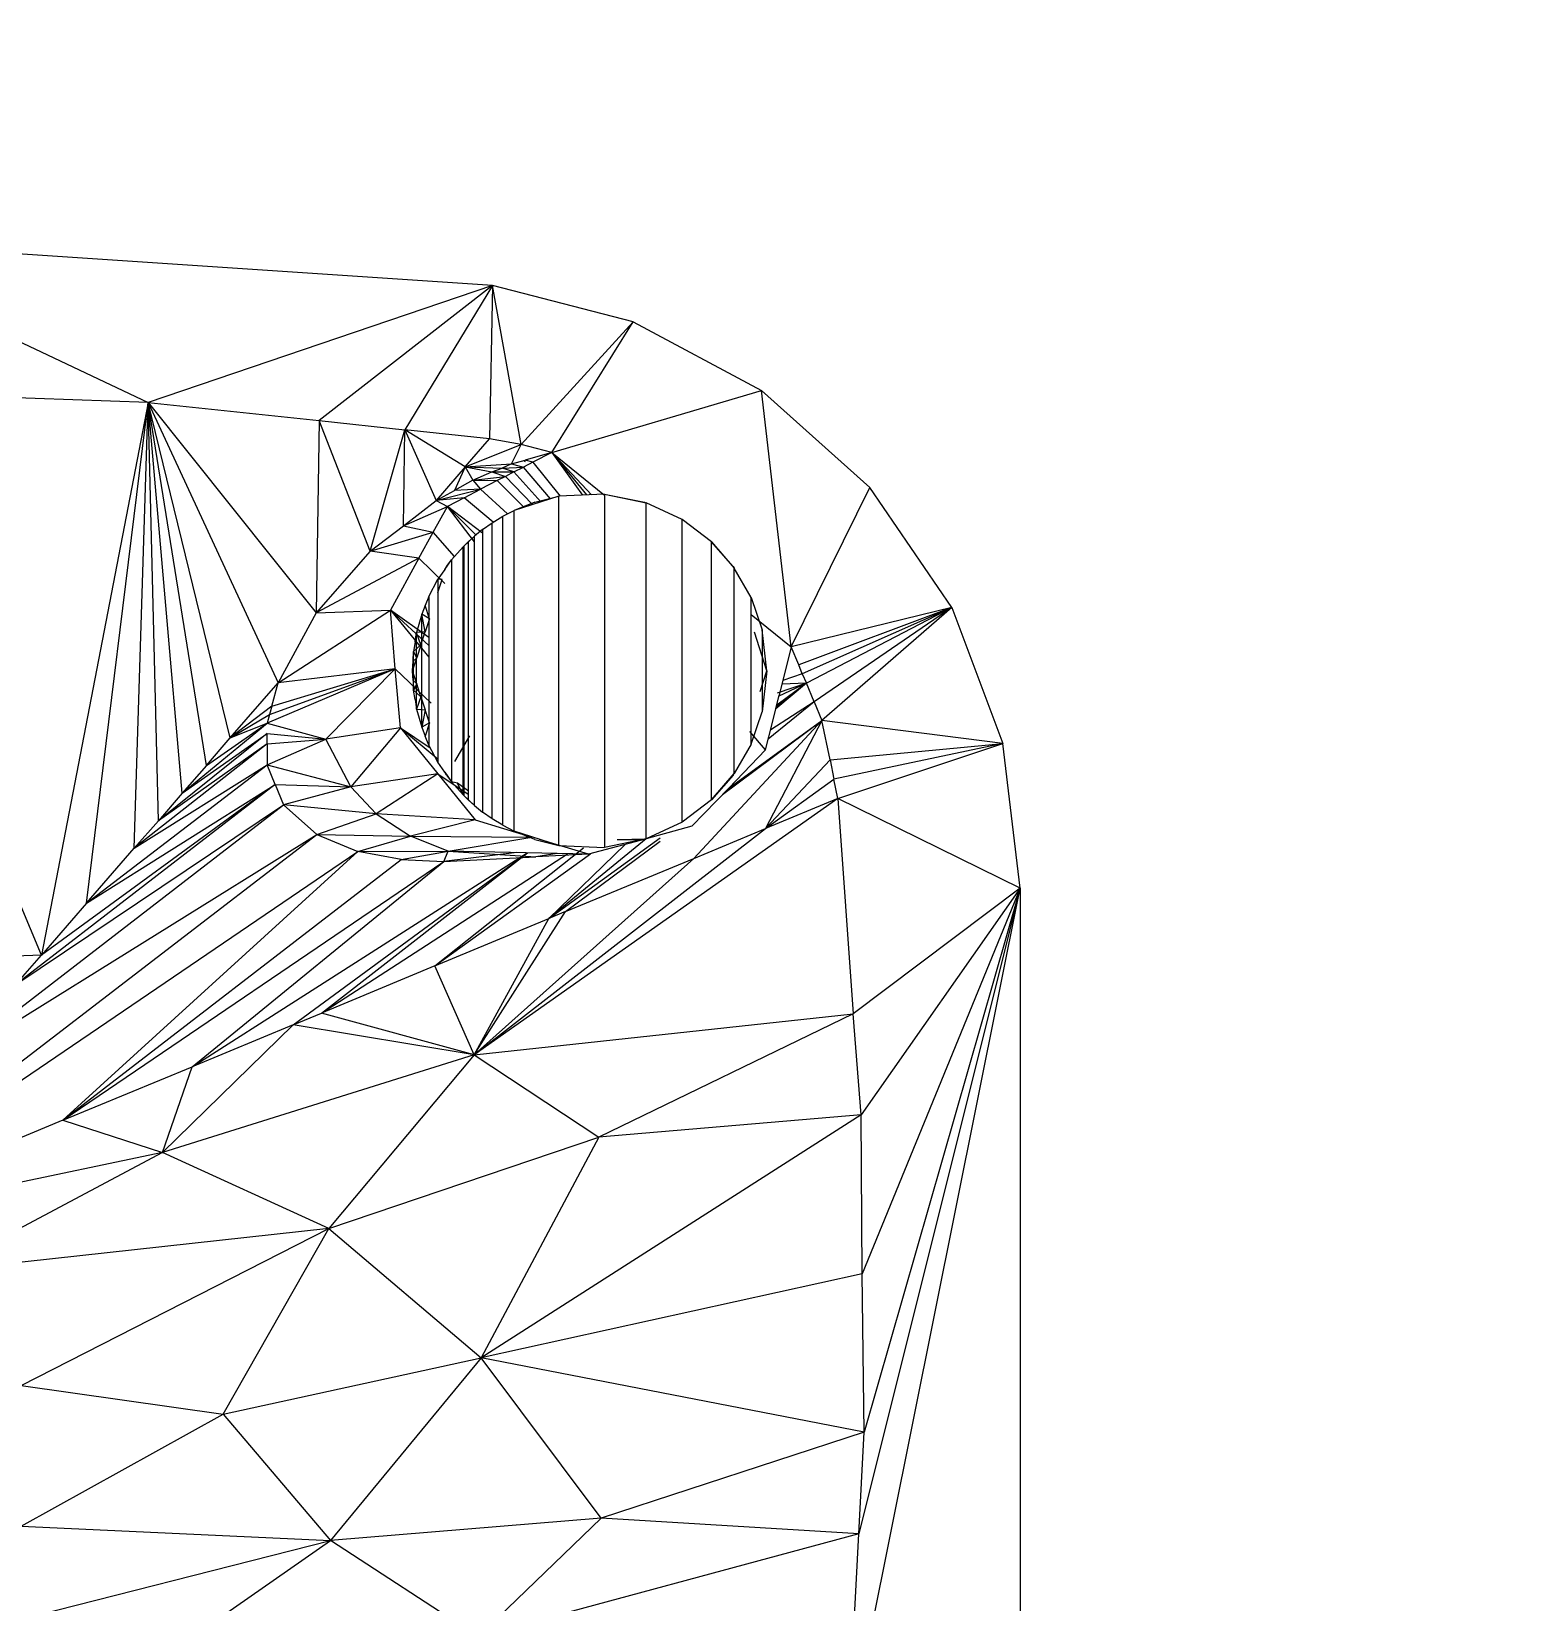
# Model space of a CAD drawing. Header units: inches. Extents: x 21753 to 28474, y -23238 to -20311.
# Drawn here: x 25520.66 to 25528.06, y -22412.6 to -22404.85 of the extents above; entities that cross this region are included whole.
import ezdxf

# ---------------------------------------------------------------- set-up
doc = ezdxf.new("R2010")
doc.units = ezdxf.units.IN
doc.header["$MEASUREMENT"] = 0
for name, color, linetype, lineweight in [('A-ANNO-DIMS', 211, 'Continuous', 9), ('A-ANNO-DIMS-192', 211, 'Continuous', 9), ('A-GENM', 13, 'Continuous', 9)]:
    doc.layers.add(name, color=color, linetype=linetype, lineweight=lineweight)
doc.styles.add('Arial_1', font='arial.ttf', dxfattribs={"height": 17.703593})
doc.dimstyles.new('Linear_-_3_32__Arial_3', dxfattribs={"dimscale": 12, "dimtxt": 18, "dimasz": 2, "dimexe": 1.5, "dimexo": 1, "dimgap": 1, "dimtad": 1, "dimrnd": 0.25, "dimzin": 1, "dimdsep": 46, "dimlunit": 4, "dimtxsty": 'Arial_1', "dimblk1": 'OBLIQUE', "dimblk2": 'OBLIQUE', "dimsah": 1, "dimcen": 0.09, "dimdle": 1.5, "dimazin": 0, "dimtfac": 1, "dimtdec": 4, "dimtix": 1, "dimtmove": 0, "dimatfit": 3, "dimfxl": 1, "dimtvp": 1, "dimtfill": 1, "dimfrac": 2, "dimtolj": 1, "dimtzin": 0, "dimarcsym": 2})

# ---------------------------------------------------------------- blocks, each defined once
blk = doc.blocks.new('Drinking_Founta_Floor Plan0')
at = {"layer": 'A-GENM'}
for p, q in [((27.395, 24.2045), (23.9995, 24.4301)), ((23.9995, 24.4301), (25.6958, 23.6273)), ((27.395, 24.2045), (25.6958, 23.6273)), ((27.395, 24.2045), (26.5396, 23.538)), ((27.395, 24.2045), (26.9614, 23.4926)), ((27.395, 24.2045), (27.3804, 23.4486)), ((28.0894, 24.0258), (27.395, 24.2045)), ((27.5357, 23.4208), (27.395, 24.2045)), ((28.0894, 24.0258), (27.5357, 23.4208)), ((27.688, 23.3812), (28.0894, 24.0258)), ((28.0894, 24.0258), (28.7222, 23.6874)), ((25.6958, 23.6273), (23.9995, 23.6874)), ((25.1685, 20.8998), (23.9995, 23.6874)), ((27.688, 23.3812), (28.7222, 23.6874)), ((28.7222, 23.6874), (29.2583, 23.2084)), ((28.8687, 22.4218), (28.7222, 23.6874)), ((25.6958, 23.6273), (25.1685, 20.8998)), ((25.3911, 21.1562), (25.6958, 23.6273)), ((25.6255, 21.4286), (25.6958, 23.6273)), ((25.9829, 21.8358), (25.6958, 23.6273)), ((26.1001, 21.9721), (25.6958, 23.6273)), ((25.8628, 21.6996), (25.6958, 23.6273)), ((25.7456, 21.5634), (25.6958, 23.6273)), ((25.6958, 23.6273), (26.5396, 23.538)), ((25.6958, 23.6273), (26.5249, 22.5902)), ((25.6958, 23.6273), (26.3374, 22.2445)), ((26.5396, 23.538), (26.5249, 22.5902)), ((26.7915, 22.8935), (26.5396, 23.538)), ((26.5396, 23.538), (26.9614, 23.4926)), ((26.7915, 22.8935), (26.9614, 23.4926)), ((26.9556, 23.0194), (26.9614, 23.4926)), ((27.2603, 23.3095), (26.9614, 23.4926)), ((27.3804, 23.4486), (26.9614, 23.4926)), ((26.9614, 23.4926), (27.1167, 23.1439)), ((27.2603, 23.3095), (27.3804, 23.4486)), ((27.2603, 23.3095), (27.5357, 23.4208)), ((27.5357, 23.4208), (27.3804, 23.4486)), ((27.4888, 23.3241), (27.5357, 23.4208)), ((27.688, 23.3812), (27.5357, 23.4208)), ((27.2603, 23.3095), (27.4888, 23.3241)), ((27.4888, 23.3241), (27.4419, 23.3036)), ((27.4888, 23.3241), (27.5562, 23.3432)), ((27.4888, 23.3241), (27.5474, 23.308)), ((27.5943, 23.3329), (27.5474, 23.308)), ((27.5562, 23.3432), (27.5537, 23.3333)), ((27.688, 23.3812), (27.5562, 23.3432)), ((27.5943, 23.3329), (27.5562, 23.3432)), ((27.688, 23.3812), (27.5943, 23.3329)), ((27.5943, 23.3329), (27.7297, 23.1655)), ((27.688, 23.3812), (27.948, 23.17)), ((27.688, 23.3812), (27.8394, 23.1705)), ((27.688, 23.3812), (27.8595, 23.1715)), ((27.688, 23.3812), (27.8834, 23.1726)), ((27.2603, 23.3095), (27.1167, 23.1439)), ((27.2603, 23.3095), (27.2075, 23.1937)), ((27.2603, 23.3095), (27.2984, 23.2436)), ((27.2603, 23.3095), (27.3921, 23.2846)), ((27.2603, 23.3095), (27.4419, 23.3036)), ((27.2984, 23.2436), (27.3921, 23.2846)), ((27.2984, 23.2436), (27.4595, 23.2626)), ((27.3921, 23.2846), (27.4419, 23.3036)), ((27.3921, 23.2846), (27.5005, 23.2846)), ((27.3921, 23.2846), (27.4595, 23.2626)), ((27.4595, 23.2626), (27.4185, 23.2421)), ((27.4419, 23.3036), (27.5474, 23.308)), ((27.5005, 23.2846), (27.4419, 23.3036)), ((27.5005, 23.2846), (27.4595, 23.2626)), ((27.4595, 23.2626), (27.5902, 23.1252)), ((27.5005, 23.2846), (27.5474, 23.308)), ((27.5005, 23.2846), (27.6342, 23.137)), ((27.6811, 23.152), (27.5474, 23.308)), ((27.1167, 23.1439), (27.3364, 23.1996)), ((27.1167, 23.1439), (27.2075, 23.1937)), ((27.2984, 23.2436), (27.2075, 23.1937)), ((27.3364, 23.1996), (27.2075, 23.1937)), ((27.2544, 23.1571), (27.3364, 23.1996)), ((27.2984, 23.2436), (27.4185, 23.2421)), ((27.2984, 23.2436), (27.3364, 23.1996)), ((27.4185, 23.2421), (27.3364, 23.1996)), ((27.4693, 23.0781), (27.3364, 23.1996)), ((27.5499, 23.1102), (27.4185, 23.2421)), ((27.9473, 23.1755), (27.7225, 23.1651)), ((27.9473, 23.1755), (28.1454, 23.1357)), ((27.9473, 23.1755), (28.1542, 23.1328)), ((27.9473, 23.1755), (27.9473, 21.4315)), ((28.8687, 22.4218), (29.2583, 23.2084)), ((29.6626, 22.6151), (29.2583, 23.2084)), ((26.9556, 23.0194), (27.1167, 23.1439)), ((26.9556, 23.0194), (27.1724, 23.1146)), ((27.1021, 22.9872), (27.1724, 23.1146)), ((27.2544, 23.1571), (27.1167, 23.1439)), ((27.1167, 23.1439), (27.1724, 23.1146)), ((27.2544, 23.1571), (27.1724, 23.1146)), ((27.346, 22.9819), (27.1724, 23.1146)), ((27.313, 22.9739), (27.1724, 23.1146)), ((27.3059, 22.9401), (27.1724, 23.1146)), ((27.3982, 23.037), (27.2544, 23.1571)), ((27.4455, 23.0659), (27.5019, 23.095)), ((27.7225, 23.1651), (27.5019, 23.095)), ((27.6046, 23.1357), (27.5019, 23.095)), ((27.5019, 21.512), (27.5019, 23.095)), ((27.6046, 23.1357), (27.7225, 23.1651)), ((27.7225, 21.4419), (27.7225, 23.1651)), ((28.1454, 23.1357), (28.1542, 23.1328)), ((28.3314, 23.0501), (28.1542, 23.1328)), ((28.1542, 21.4742), (28.1542, 23.1328)), ((26.7915, 22.8935), (26.9556, 23.0194)), ((26.9556, 23.0194), (27.1021, 22.9872)), ((27.346, 23.0005), (27.393, 23.0338)), ((27.393, 23.0338), (27.4455, 23.0659)), ((27.393, 21.5733), (27.393, 23.0338)), ((27.4455, 21.5412), (27.4455, 23.0659)), ((28.4758, 22.9396), (28.3314, 23.0501)), ((28.3314, 21.5569), (28.3314, 23.0501)), ((26.7915, 22.8935), (27.1021, 22.9872)), ((27.0318, 22.8598), (27.1021, 22.9872)), ((27.2073, 22.8678), (27.1021, 22.9872)), ((27.3059, 22.9681), (27.25, 22.9159)), ((27.3059, 22.9681), (27.25, 22.9159)), ((27.2745, 22.9399), (27.25, 22.9159)), ((27.2745, 22.9399), (27.2546, 22.9205)), ((27.2745, 22.9399), (27.3059, 22.9681)), ((27.2745, 22.9399), (27.2745, 21.6671)), ((27.346, 23.0005), (27.3059, 22.9681)), ((27.3059, 21.6389), (27.3059, 22.9681)), ((27.346, 23.0005), (27.346, 21.6066)), ((28.5829, 22.8178), (28.4758, 22.9396)), ((28.4758, 21.6674), (28.4758, 22.9396)), ((28.4758, 22.9396), (28.5885, 22.81)), ((26.7915, 22.8935), (26.5249, 22.5902)), ((27.0318, 22.8598), (26.5249, 22.5902)), ((27.0318, 22.8598), (26.7915, 22.8935)), ((27.0318, 22.8598), (26.8911, 22.6034)), ((27.0318, 22.8598), (27.1593, 22.7346)), ((27.1931, 22.8518), (27.25, 22.9159)), ((27.25, 22.9159), (27.2546, 22.9205)), ((27.25, 21.6911), (27.25, 22.9159)), ((27.25, 22.9159), (27.25, 22.1652)), ((27.2546, 21.6865), (27.2546, 22.9205)), ((27.1593, 22.8034), (27.1255, 22.755)), ((27.1593, 22.8034), (27.1931, 22.8518)), ((27.1671, 22.8178), (27.1593, 22.8034)), ((27.1671, 22.8178), (27.1931, 22.8518)), ((27.1931, 22.8518), (27.1931, 21.7552)), ((28.5829, 22.8178), (28.5885, 22.81)), ((28.6715, 22.6658), (28.5885, 22.81)), ((28.5885, 21.797), (28.5885, 22.81)), ((27.0806, 22.6703), (27.1255, 22.755)), ((27.1253, 22.6892), (27.1462, 22.7535)), ((27.1462, 22.7535), (27.1255, 22.755)), ((27.1255, 22.755), (27.1255, 21.852)), ((27.0631, 22.6263), (27.0456, 22.5823)), ((27.0806, 22.6703), (27.0631, 22.6263)), ((27.0836, 22.5607), (27.0631, 22.6263)), ((27.0806, 22.6703), (27.0806, 21.9367)), ((28.6715, 22.6658), (28.7263, 22.5057)), ((28.6715, 21.9412), (28.6715, 22.6658)), ((26.3374, 22.2445), (26.8911, 22.6034)), ((26.5249, 22.5902), (26.3374, 22.2445)), ((26.5249, 22.5902), (26.8911, 22.6034)), ((27.0806, 22.4677), (26.8911, 22.6034)), ((27.0806, 22.4288), (26.8911, 22.6034)), ((26.9146, 22.3134), (26.8911, 22.6034)), ((26.8911, 22.6034), (27.0806, 22.37)), ((27.0456, 22.5823), (27.0206, 22.4922)), ((27.0836, 22.5607), (27.0456, 22.5823)), ((27.0456, 22.0247), (27.0456, 22.5823)), ((27.0627, 22.4964), (27.0456, 22.5823)), ((27.0836, 22.5607), (27.0627, 22.4964)), ((28.6715, 22.582), (28.8687, 22.4218)), ((29.6626, 22.6151), (28.8687, 22.4218)), ((29.6626, 22.6151), (28.9068, 22.3324)), ((29.6626, 22.6151), (28.9243, 22.2885)), ((29.6626, 22.6151), (28.9448, 22.2431)), ((29.6626, 22.6151), (28.9829, 22.1508)), ((29.6626, 22.6151), (29.021, 22.0585)), ((29.6626, 22.6151), (29.9146, 21.9442)), ((27.0129, 22.4457), (27.0206, 22.4922)), ((27.0627, 22.4964), (27.0206, 22.4922)), ((27.0206, 22.1148), (27.0206, 22.4922)), ((27.0418, 22.4321), (27.0206, 22.4922)), ((27.0418, 22.4321), (27.0627, 22.4964)), ((28.75, 22.3035), (28.6882, 22.4937)), ((28.75, 22.3035), (28.7263, 22.5057)), ((28.75, 22.3035), (28.7263, 22.5057)), ((28.7263, 22.5057), (28.7263, 22.1014)), ((27.0026, 22.3514), (27.0053, 22.3993)), ((27.0129, 22.4457), (27.0053, 22.3993)), ((27.0418, 22.4321), (27.0053, 22.3993)), ((27.0053, 22.2077), (27.0053, 22.3993)), ((27.0209, 22.3678), (27.0053, 22.3993)), ((27.0418, 22.4321), (27.0209, 22.3678)), ((28.8687, 22.4218), (28.8101, 22.183)), ((28.9068, 22.3324), (28.8687, 22.4218)), ((27, 22.3035), (27.0209, 22.3678)), ((27, 22.3035), (27.0026, 22.3514)), ((27, 22.3035), (27.0026, 22.3514)), ((27.0209, 22.3678), (27.0026, 22.3514)), ((28.9243, 22.2885), (28.9068, 22.3324)), ((26.1001, 21.9721), (26.3374, 22.2445)), ((26.9146, 22.3134), (26.2818, 22.0453)), ((26.2935, 22.0878), (26.9146, 22.3134)), ((26.3052, 22.1288), (26.9146, 22.3134)), ((26.3052, 22.1288), (26.3374, 22.2445)), ((26.9146, 22.3134), (26.3374, 22.2445)), ((26.9146, 22.3134), (26.5718, 21.9662)), ((26.9409, 22.0219), (26.9146, 22.3134)), ((26.9146, 22.3134), (27.0919, 22.1434)), ((27.0026, 22.2556), (27, 22.3035)), ((27, 22.3035), (27.0026, 22.2556)), ((27.0209, 22.2392), (27, 22.3035)), ((27.0026, 22.2556), (27.0053, 22.2077)), ((27.0209, 22.2392), (27.0026, 22.2556)), ((27.0209, 22.2392), (27.0053, 22.2077)), ((27.0418, 22.1749), (27.0209, 22.2392)), ((28.7167, 22.2009), (28.75, 22.3035)), ((28.75, 22.3035), (28.7263, 22.1014)), ((28.75, 22.3035), (28.7263, 22.1014)), ((28.9448, 22.2431), (28.7938, 22.1151)), ((28.9448, 22.2431), (28.7954, 22.1216)), ((28.9448, 22.2431), (28.7984, 22.134)), ((28.9448, 22.2431), (28.801, 22.1927)), ((28.9448, 22.2431), (28.8091, 22.1787)), ((28.9448, 22.2431), (28.8236, 22.2379)), ((28.9243, 22.2885), (28.8278, 22.255)), ((28.9243, 22.2885), (28.9448, 22.2431)), ((28.9829, 22.1508), (28.9448, 22.2431)), ((27.0129, 22.1613), (27.0053, 22.2077)), ((27.0418, 22.1749), (27.0053, 22.2077)), ((27.0129, 22.1613), (27.0206, 22.1148)), ((27.0418, 22.1749), (27.0206, 22.1148)), ((27.0418, 22.1749), (27.0627, 22.1106)), ((27.25, 21.6911), (27.25, 22.1652)), ((28.7779, 22.0482), (28.8101, 22.183)), ((26.3052, 22.1288), (26.1001, 21.9721)), ((26.1001, 21.9721), (26.2935, 22.0878)), ((26.2935, 22.0878), (26.2818, 22.0453)), ((26.3052, 22.1288), (26.2935, 22.0878)), ((27.0206, 22.1148), (27.0456, 22.0247)), ((27.0206, 22.1148), (27.0627, 22.1106)), ((27.0627, 22.1106), (27.0456, 22.0247)), ((27.0836, 22.0463), (27.0627, 22.1106)), ((28.6715, 21.9412), (28.7263, 22.1014)), ((28.9829, 22.1508), (28.7563, 21.9658)), ((28.9829, 22.1508), (28.7683, 22.0117)), ((28.9829, 22.1508), (29.021, 22.0585)), ((25.8628, 21.6996), (26.2818, 22.0453)), ((25.9829, 21.8358), (26.2818, 22.0453)), ((26.1001, 21.9721), (26.2818, 22.0453)), ((26.2818, 22.0453), (26.5718, 21.9662)), ((26.9409, 22.0219), (26.5718, 21.9662)), ((26.9409, 22.0219), (26.6948, 21.7304)), ((26.9409, 22.0219), (27.1255, 21.7948)), ((26.9409, 22.0219), (27.0877, 21.9232)), ((26.9409, 22.0219), (27.1261, 21.8677)), ((27.0836, 22.0463), (27.0456, 22.0247)), ((27.0456, 22.0247), (27.0631, 21.9807)), ((27.0836, 22.0463), (27.0631, 21.9807)), ((28.3882, 21.3773), (29.021, 22.0585)), ((28.5302, 21.6926), (29.021, 22.0585)), ((28.5611, 21.725), (29.021, 22.0585)), ((29.021, 22.0585), (28.7427, 21.5253)), ((28.7427, 21.9135), (28.7779, 22.0482)), ((29.062, 21.8637), (29.021, 22.0585)), ((29.9146, 21.9442), (29.021, 22.0585)), ((26.2818, 21.9428), (25.6255, 21.4286)), ((26.2818, 21.994), (25.7456, 21.5634)), ((26.2818, 21.9428), (25.7456, 21.5634)), ((25.8628, 21.6996), (26.2818, 21.994)), ((25.9829, 21.8358), (26.1001, 21.9721)), ((26.2818, 21.9428), (26.2818, 21.994)), ((26.2818, 21.994), (26.5718, 21.9662)), ((26.2818, 21.9428), (26.5718, 21.9662)), ((26.2818, 21.8402), (26.5718, 21.9662)), ((26.2818, 21.9428), (26.2818, 21.8402)), ((26.6948, 21.7304), (26.5718, 21.9662)), ((27.0806, 21.9367), (27.0631, 21.9807)), ((27.1255, 21.852), (27.0806, 21.9367)), ((27.2821, 21.9826), (27.2072, 21.8566)), ((28.6715, 21.9412), (28.5885, 21.797)), ((28.7427, 21.9135), (28.6655, 22.0035)), ((29.062, 21.8637), (29.9146, 21.9442)), ((29.9146, 21.9442), (29.0796, 21.7685)), ((29.1001, 21.6732), (29.9146, 21.9442)), ((29.9995, 21.2309), (29.9146, 21.9442)), ((27.1593, 21.8036), (27.1255, 21.852)), ((28.7427, 21.9135), (28.5611, 21.7245)), ((29.062, 21.8637), (28.7427, 21.5253)), ((29.062, 21.8637), (29.0796, 21.7685)), ((25.3911, 21.1562), (26.2818, 21.8402)), ((25.6255, 21.4286), (26.2818, 21.8402)), ((25.9829, 21.8358), (25.8628, 21.6996)), ((26.3228, 21.7421), (26.2818, 21.8402)), ((26.2818, 21.8402), (26.6948, 21.7304)), ((27.1255, 21.7948), (26.6948, 21.7304)), ((27.1255, 21.7948), (26.8208, 21.5971)), ((27.1255, 21.7948), (27.3101, 21.5678)), ((27.1255, 21.7948), (27.2751, 21.694)), ((27.1671, 21.7892), (27.1593, 21.8036)), ((27.1593, 21.8036), (27.1931, 21.7552)), ((27.1671, 21.7892), (27.1931, 21.7552)), ((28.4758, 21.6674), (28.5885, 21.797)), ((28.5829, 21.7892), (28.4758, 21.6674)), ((28.5829, 21.7892), (28.5885, 21.797)), ((26.3228, 21.7421), (25.0425, 20.7562)), ((26.3228, 21.7421), (25.1685, 20.8998)), ((25.3911, 21.1562), (26.3228, 21.7421)), ((25.8628, 21.6996), (25.7456, 21.5634)), ((26.3228, 21.7421), (26.6948, 21.7304)), ((26.3228, 21.7421), (26.3638, 21.6425)), ((26.6948, 21.7304), (26.3638, 21.6425)), ((26.8208, 21.5971), (26.6948, 21.7304)), ((27.25, 21.6911), (27.1931, 21.7552)), ((27.2218, 21.7495), (27.1931, 21.7552)), ((27.2765, 21.7097), (27.2218, 21.7495)), ((27.25, 21.6911), (27.2218, 21.7495)), ((28.5611, 21.7245), (28.3794, 21.537)), ((28.7427, 21.5253), (29.0796, 21.7685)), ((29.1001, 21.6732), (29.0796, 21.7685)), ((24.6939, 20.3549), (26.3638, 21.6425)), ((25.0425, 20.7562), (26.3638, 21.6425)), ((26.5279, 21.496), (26.3638, 21.6425)), ((26.8208, 21.5971), (26.3638, 21.6425)), ((27.25, 21.6911), (27.3059, 21.6389)), ((27.25, 21.6911), (27.3059, 21.6389)), ((27.25, 21.6911), (27.2546, 21.6865)), ((27.25, 21.6911), (27.2745, 21.6671)), ((27.2745, 21.6671), (27.2546, 21.6865)), ((27.3059, 21.6389), (27.2745, 21.6671)), ((29.1001, 21.6732), (27.3042, 20.4076)), ((27.3059, 21.6389), (27.346, 21.6066)), ((28.4758, 21.6674), (28.3314, 21.5569)), ((29.1001, 21.6732), (28.7427, 21.5253)), ((29.9995, 21.2309), (29.1001, 21.6732)), ((29.1001, 21.6732), (29.1763, 20.6112)), ((25.6255, 21.4286), (25.7456, 21.5634)), ((26.5279, 21.496), (26.8208, 21.5971)), ((27.3101, 21.5678), (26.8208, 21.5971)), ((26.8208, 21.5971), (26.9907, 21.4872)), ((27.3101, 21.5678), (26.9907, 21.4872)), ((27.3101, 21.5678), (27.5884, 21.4828)), ((27.393, 21.5733), (27.346, 21.6066)), ((27.4455, 21.5412), (27.393, 21.5733)), ((27.4455, 21.5412), (27.5019, 21.512)), ((28.3314, 21.5569), (28.1542, 21.4742)), ((23.9995, 19.5551), (26.5279, 21.496)), ((24.6939, 20.3549), (26.5279, 21.496)), ((26.5279, 21.496), (26.73, 21.4125)), ((26.5279, 21.496), (26.9907, 21.4872)), ((26.73, 21.4125), (26.9907, 21.4872)), ((27.1753, 21.414), (26.9907, 21.4872)), ((26.9907, 21.4872), (27.5884, 21.4828)), ((27.1753, 21.414), (27.5884, 21.4828)), ((27.3042, 20.4076), (28.7427, 21.5253)), ((27.6046, 21.4713), (27.5019, 21.512)), ((27.7225, 21.4419), (27.5019, 21.512)), ((27.6046, 21.4713), (27.7225, 21.4419)), ((27.8696, 21.3978), (27.6264, 21.4713)), ((27.6734, 21.0814), (28.2227, 21.4797)), ((28.1542, 21.4741), (27.6734, 21.0814)), ((28.1245, 21.4667), (27.8696, 21.3978)), ((28.1542, 21.4742), (27.9473, 21.4315)), ((28.0102, 21.4713), (28.1542, 21.4742)), ((28.0102, 21.4713), (28.1454, 21.4713)), ((28.3794, 21.537), (28.1245, 21.4667)), ((28.1454, 21.4713), (28.1542, 21.4742)), ((28.3882, 21.3773), (28.7427, 21.5253)), ((23.9995, 19.5551), (26.73, 21.4125)), ((25.2739, 20.0853), (26.73, 21.4125)), ((25.3911, 21.1562), (25.6255, 21.4286)), ((25.9126, 20.349), (27.5654, 21.4049)), ((26.4107, 20.557), (27.5672, 21.4049)), ((26.5513, 20.6142), (27.5679, 21.4049)), ((26.5513, 20.6142), (27.7658, 21.4003)), ((26.73, 21.4125), (27.1753, 21.414)), ((26.9439, 21.3715), (26.73, 21.4125)), ((26.9439, 21.3715), (27.1753, 21.414)), ((27.1109, 20.8471), (27.8437, 21.4299)), ((27.1109, 20.8471), (27.8784, 21.4002)), ((27.1548, 21.3627), (27.1753, 21.414)), ((27.5144, 21.4061), (27.1548, 21.3627)), ((27.8696, 21.3978), (27.1753, 21.414)), ((27.1753, 21.414), (27.6089, 21.3847)), ((27.7144, 21.4015), (27.6089, 21.3847)), ((27.8696, 21.3978), (27.6089, 21.3847)), ((27.6734, 21.0814), (28.0496, 21.4465)), ((27.7225, 21.4419), (27.9473, 21.4315)), ((27.7554, 21.1151), (28.2227, 21.4635)), ((25.2739, 20.0853), (26.9439, 21.3715)), ((25.2739, 20.0853), (27.1548, 21.3627)), ((25.9126, 20.349), (27.1548, 21.3627)), ((26.9439, 21.3715), (27.1548, 21.3627)), ((27.1548, 21.3627), (27.6089, 21.3847)), ((27.3042, 20.4076), (28.3882, 21.3773)), ((27.7554, 21.1151), (28.3882, 21.3773)), ((25.3911, 21.1562), (25.1685, 20.8998)), ((29.147, 16.9813), (29.9995, 21.2309)), ((29.9995, 21.2309), (29.1763, 20.6112)), ((29.9995, 21.2309), (29.2027, 18.0448)), ((29.9995, 21.2309), (29.2144, 20.1117)), ((29.9995, 21.2309), (29.2202, 19.328)), ((29.9995, 21.2309), (29.229, 18.5458)), ((29.9995, 21.2309), (29.9995, 12.18)), ((27.1109, 20.8471), (27.6734, 21.0814)), ((27.3042, 20.4076), (27.7554, 21.1151)), ((27.3042, 20.4076), (27.6734, 21.0814)), ((27.7554, 21.1151), (27.6734, 21.0814)), ((25.1685, 20.8998), (22.9068, 20.8134)), ((25.0425, 20.7562), (25.1685, 20.8998)), ((27.1109, 20.8471), (26.5513, 20.6142)), ((27.3042, 20.4076), (27.1109, 20.8471)), ((26.4107, 20.557), (26.5513, 20.6142)), ((27.3042, 20.4076), (26.5513, 20.6142)), ((27.3042, 20.4076), (29.1763, 20.6112)), ((29.1763, 20.6112), (27.9195, 20.0019)), ((29.2144, 20.1117), (29.1763, 20.6112)), ((25.7661, 19.9271), (26.4107, 20.557)), ((26.4107, 20.557), (25.9126, 20.349)), ((27.3042, 20.4076), (26.4107, 20.557)), ((27.3042, 20.4076), (25.7661, 19.9271)), ((27.3042, 20.4076), (26.5864, 19.5507)), ((27.3042, 20.4076), (27.9195, 20.0019)), ((25.2739, 20.0853), (25.9126, 20.349)), ((25.7661, 19.9271), (25.9126, 20.349)), ((25.2739, 20.0853), (23.9995, 19.5551)), ((25.2739, 20.0853), (25.7661, 19.9271)), ((29.2144, 20.1117), (27.3394, 18.9135)), ((29.2144, 20.1117), (27.9195, 20.0019)), ((29.2202, 19.328), (29.2144, 20.1117)), ((26.5864, 19.5507), (27.9195, 20.0019)), ((27.9195, 20.0019), (27.3394, 18.9135)), ((25.7661, 19.9271), (23.9995, 19.5551)), ((25.7661, 19.9271), (24.6616, 19.3397)), ((26.5864, 19.5507), (25.7661, 19.9271)), ((26.5864, 19.5507), (24.6616, 19.3397)), ((25.0689, 18.7772), (26.5864, 19.5507)), ((26.065, 18.6352), (26.5864, 19.5507)), ((26.5864, 19.5507), (27.3394, 18.9135)), ((29.2202, 19.328), (27.3394, 18.9135)), ((29.229, 18.5458), (29.2202, 19.328)), ((26.065, 18.6352), (27.3394, 18.9135)), ((27.3394, 18.9135), (26.5952, 18.0111)), ((29.229, 18.5458), (27.3394, 18.9135)), ((27.9312, 18.1225), (27.3394, 18.9135)), ((25.0689, 18.7772), (26.065, 18.6352)), ((25.0689, 18.0829), (26.065, 18.6352)), ((26.065, 18.6352), (26.5952, 18.0111)), ((29.229, 18.5458), (27.9312, 18.1225)), ((29.2027, 18.0448), (29.229, 18.5458)), ((25.0689, 18.0829), (26.5952, 18.0111)), ((27.9312, 18.1225), (26.5952, 18.0111)), ((27.3247, 17.538), (27.9312, 18.1225)), ((29.2027, 18.0448), (27.9312, 18.1225)), ((24.6616, 17.5204), (26.5952, 18.0111)), ((25.7749, 17.4413), (26.5952, 18.0111)), ((27.3247, 17.538), (26.5952, 18.0111)), ((29.2027, 18.0448), (27.3247, 17.538)), ((29.147, 16.9813), (29.2027, 18.0448))]:
    blk.add_line(p, q, dxfattribs=at)
blk = doc.blocks.new('Locker Rooms_Ryan_ifc-1-First Floor Plan')
at = {"lineweight": 9}
blk.add_blockref('Drinking_Founta_Floor Plan0', (25495.5386, -22430.3109), dxfattribs=at)
blk = doc.blocks.new('DIMBLOCK18-First Floor Plan')
at = {"layer": 'A-ANNO-DIMS-192'}
for p, q in [((25849.6402, -22592.4122), (25849.6402, -22281.777)), ((25511.8902, -22298.6251), (25511.8902, -22317.777)), ((25511.8902, -22299.777), (25511.8902, -22298.6251)), ((25511.8902, -22299.777), (25849.6402, -22299.777)), ((25849.6402, -22299.777), (25849.6402, -22592.4122))]:
    blk.add_line(p, q, dxfattribs=at)
at = {"layer": 'A-ANNO-DIMS-192', "lineweight": 50}
for p, q in [((25511.8902, -22299.777), (25523.8902, -22287.777)), ((25849.6402, -22299.777), (25861.6402, -22287.777)), ((25511.8902, -22299.777), (25499.8902, -22311.777)), ((25849.6402, -22299.777), (25837.6402, -22311.777))]:
    blk.add_line(p, q, dxfattribs=at)
at = {"layer": 'A-ANNO-DIMS-192', "color": 0, "insert": (25622.0575, -22264.8119), "char_height": 17.703593, "width": 140.898462, "attachment_point": 1, "line_spacing_factor": 0.938532, "style": 'Arial_1', "bg_fill": 3, "box_fill_scale": 1.25, "bg_fill_color": 0, "bg_fill_transparency": 0}
blk.add_mtext('28\' - 1 3/4"', dxfattribs=at)
blk = doc.blocks.new('_Oblique')
at = {"color": 0, "linetype": 'ByBlock', "lineweight": -2}
blk.add_line((-0.5, -0.5), (0.5, 0.5), dxfattribs=at)

msp = doc.modelspace()

# ---------------------------------------------------------------- dimensions: what is measured, and where the dimension line sits
at = {"layer": 'A-ANNO-DIMS'}
dim = msp.add_linear_dim(base=(25849.6402, -22299.777), p1=(25511.8902, -22310.6251), p2=(25849.6402, -22604.4122), dimstyle='Linear_-_3_32__Arial_3', override={"dimpost": '<>', "dimfxl": 447.644825}, dxfattribs=at)
dim.commit()
dim.dimension.update_dxf_attribs({"geometry": 'DIMBLOCK18-First Floor Plan', "text_midpoint": (25680.7652, -22278.6173)})

# ---------------------------------------------------------------- next in the draw order: block references
at = {"lineweight": 5}
msp.add_blockref('Locker Rooms_Ryan_ifc-1-First Floor Plan', (0, 0), dxfattribs=at)

doc.saveas('drawing.dxf')
